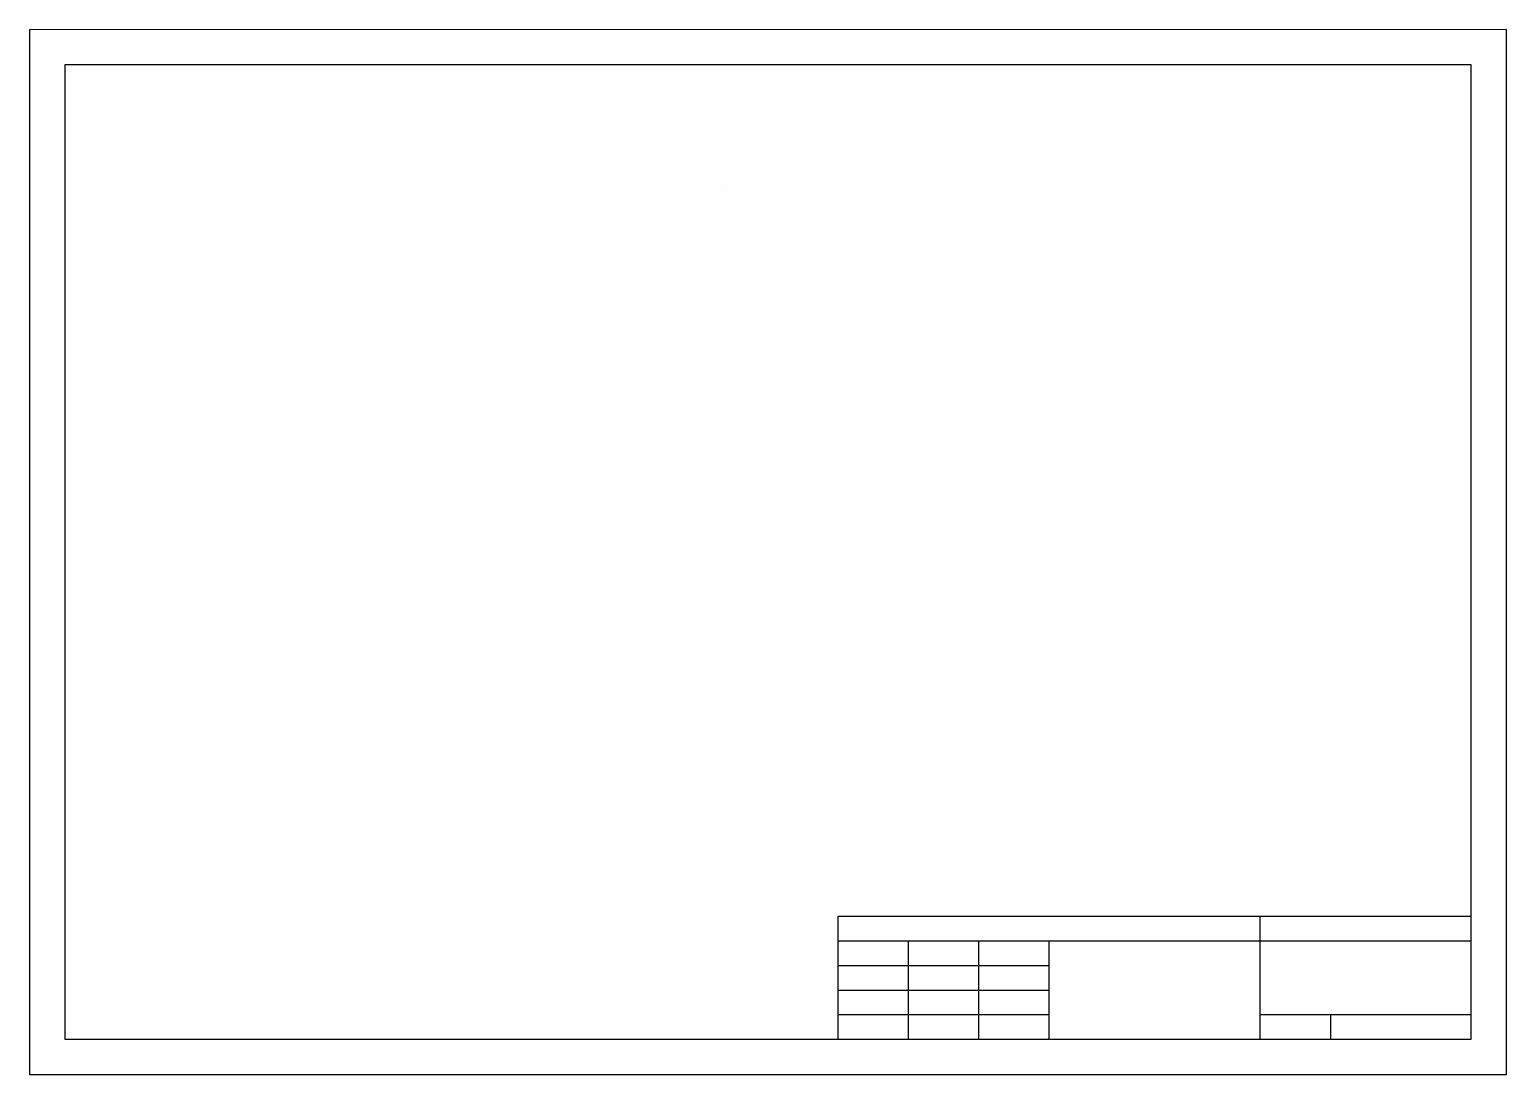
# Model space of a CAD drawing. Header units: millimetres. Extents: x -1642 to 49252, y 449 to 14556.
# Drawn here: x -1641.5 to -1221.5, y 2008.2 to 2305.2 of the extents above; entities that cross this region are included whole.
import ezdxf

# ---------------------------------------------------------------- set-up
doc = ezdxf.new("R2010")
doc.units = ezdxf.units.MM

msp = doc.modelspace()

# ---------------------------------------------------------------- linework, layer by layer
for p, q in [((-1641.529, 2305.161), (-1641.529, 2008.161)), ((-1221.529, 2305.161), (-1641.529, 2305.088)), ((-1221.529, 2305.161), (-1641.529, 2305.088)), ((-1631.529, 2305.161), (-1631.529, 2305.09)), ((-1231.529, 2305.159), (-1231.529, 2305.161)), ((-1221.529, 2008.161), (-1221.529, 2305.161)), ((-1231.529, 2295.159), (-1631.529, 2295.09)), ((-1631.529, 2295.09), (-1631.529, 2018.161)), ((-1231.529, 2018.161), (-1231.529, 2295.159)), ((-1221.527, 2295.161), (-1221.529, 2295.161)), ((-1231.529, 2018.161), (-1231.529, 2074.161)), ((-1411.529, 2053.161), (-1231.529, 2053.161)), ((-1411.529, 2018.161), (-1411.529, 2053.161)), ((-1291.529, 2018.161), (-1291.529, 2053.161)), ((-1411.529, 2046.161), (-1231.529, 2046.161)), ((-1391.529, 2018.161), (-1391.529, 2046.161)), ((-1371.529, 2018.161), (-1371.529, 2046.161)), ((-1351.529, 2018.161), (-1351.529, 2046.161)), ((-1411.529, 2039.161), (-1351.529, 2039.161)), ((-1411.529, 2032.161), (-1351.529, 2032.161)), ((-1411.529, 2025.161), (-1351.529, 2025.161)), ((-1291.529, 2025.161), (-1231.529, 2025.161)), ((-1271.529, 2025.161), (-1271.529, 2018.161)), ((-1631.529, 2018.161), (-1231.529, 2018.161)), ((-1641.529, 2008.161), (-1221.529, 2008.161))]:
    msp.add_line(p, q)
msp.add_lwpolyline([(-1443.588, 2259.896), (-1443.588, 2259.896), (-1443.588, 2259.896), (-1443.588, 2259.896)], close=True)

doc.saveas('drawing.dxf')
